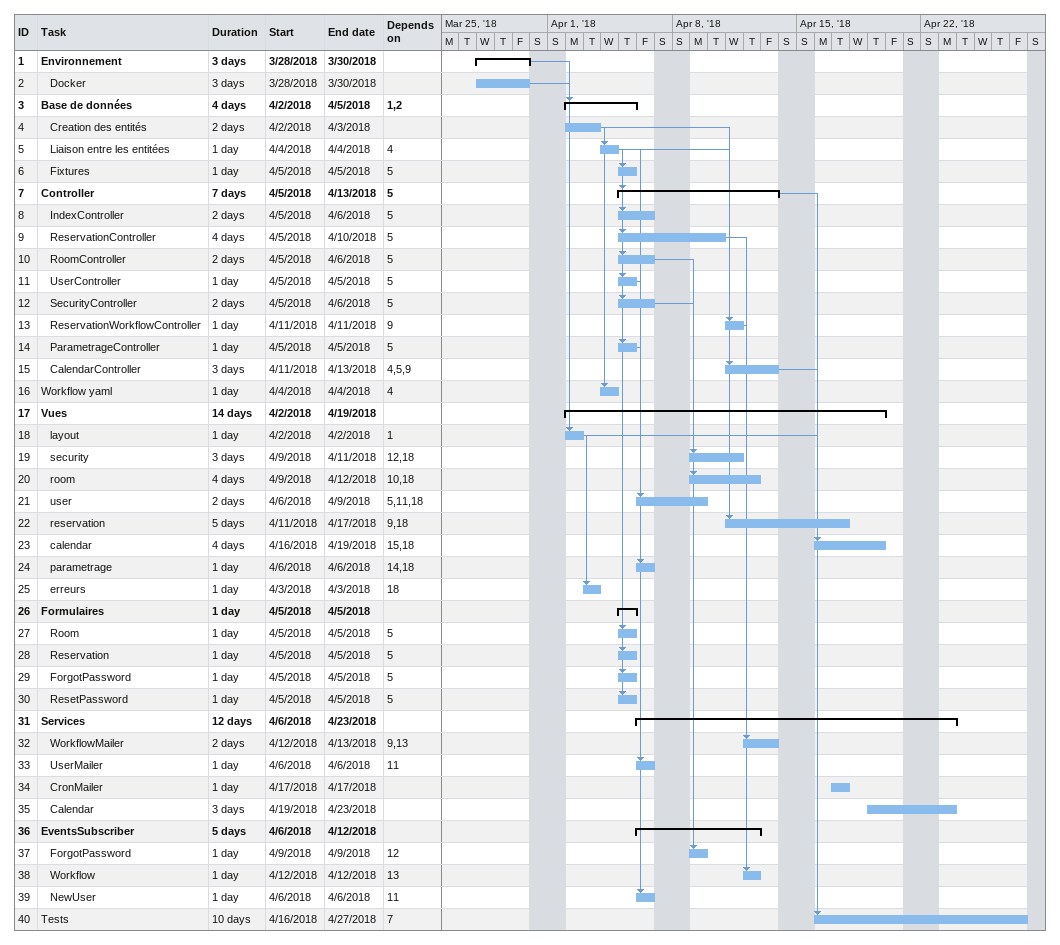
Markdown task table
| ID | Level | Task | Duration | Start | Finish | Predecessors |
|---|---|---|---|---|---|---|
| 1 | 1 | **Environnement** | 3d | 2018-03-28 | 2018-03-30 |  |
| 2 | 2 | Docker | 3d | 2018-03-28 | 2018-03-30 |  |
| 3 | 1 | **Base de données** | 4d | 2018-04-02 | 2018-04-05 | 1, 2 |
| 4 | 2 | Creation des entités | 2d | 2018-04-02 | 2018-04-03 |  |
| 5 | 2 | Liaison entre les entitées | 1d | 2018-04-04 | 2018-04-04 | 4 |
| 6 | 2 | Fixtures | 1d | 2018-04-05 | 2018-04-05 | 5 |
| 7 | 1 | **Controller** | 7d | 2018-04-05 | 2018-04-13 | 5 |
| 8 | 2 | IndexController | 2d | 2018-04-05 | 2018-04-06 | 5 |
| 9 | 2 | ReservationController | 4d | 2018-04-05 | 2018-04-10 | 5 |
| 10 | 2 | RoomController | 2d | 2018-04-05 | 2018-04-06 | 5 |
| 11 | 2 | UserController | 1d | 2018-04-05 | 2018-04-05 | 5 |
| 12 | 2 | SecurityController | 2d | 2018-04-05 | 2018-04-06 | 5 |
| 13 | 2 | ReservationWorkflowController | 1d | 2018-04-11 | 2018-04-11 | 9 |
| 14 | 2 | ParametrageController | 1d | 2018-04-05 | 2018-04-05 | 5 |
| 15 | 2 | CalendarController | 3d | 2018-04-11 | 2018-04-13 | 4, 5, 9 |
| 16 | 1 | Workflow yaml | 1d | 2018-04-04 | 2018-04-04 | 4 |
| 17 | 1 | **Vues** | 14d | 2018-04-02 | 2018-04-19 |  |
| 18 | 2 | layout | 1d | 2018-04-02 | 2018-04-02 | 1 |
| 19 | 2 | security | 3d | 2018-04-09 | 2018-04-11 | 12, 18 |
| 20 | 2 | room | 4d | 2018-04-09 | 2018-04-12 | 10, 18 |
| 21 | 2 | user | 2d | 2018-04-06 | 2018-04-09 | 5, 11, 18 |
| 22 | 2 | reservation | 5d | 2018-04-11 | 2018-04-17 | 9, 18 |
| 23 | 2 | calendar | 4d | 2018-04-16 | 2018-04-19 | 15, 18 |
| 24 | 2 | parametrage | 1d | 2018-04-06 | 2018-04-06 | 14, 18 |
| 25 | 2 | erreurs | 1d | 2018-04-03 | 2018-04-03 | 18 |
| 26 | 1 | **Formulaires** | 1d | 2018-04-05 | 2018-04-05 |  |
| 27 | 2 | Room | 1d | 2018-04-05 | 2018-04-05 | 5 |
| 28 | 2 | Reservation | 1d | 2018-04-05 | 2018-04-05 | 5 |
| 29 | 2 | ForgotPassword | 1d | 2018-04-05 | 2018-04-05 | 5 |
| 30 | 2 | ResetPassword | 1d | 2018-04-05 | 2018-04-05 | 5 |
| 31 | 1 | **Services** | 12d | 2018-04-06 | 2018-04-23 |  |
| 32 | 2 | WorkflowMailer | 2d | 2018-04-12 | 2018-04-13 | 9, 13 |
| 33 | 2 | UserMailer | 1d | 2018-04-06 | 2018-04-06 | 11 |
| 34 | 2 | CronMailer | 1d | 2018-04-17 | 2018-04-17 |  |
| 35 | 2 | Calendar | 3d | 2018-04-19 | 2018-04-23 |  |
| 36 | 1 | **EventsSubscriber** | 5d | 2018-04-06 | 2018-04-12 |  |
| 37 | 2 | ForgotPassword | 1d | 2018-04-09 | 2018-04-09 | 12 |
| 38 | 2 | Workflow | 1d | 2018-04-12 | 2018-04-12 | 13 |
| 39 | 2 | NewUser | 1d | 2018-04-06 | 2018-04-06 | 11 |
| 40 | 1 | Tests | 10d | 2018-04-16 | 2018-04-27 | 7 |
